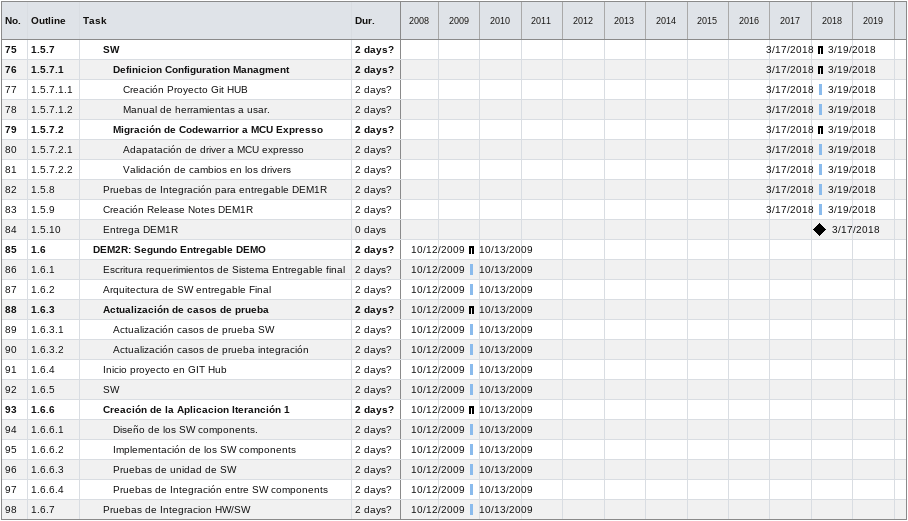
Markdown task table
| ID | WBS | Task | Duration | Start | Finish |
|---|---|---|---|---|---|
| 75 | 1.5.7 | **SW** | 2d? | 2018-03-17 | 2018-03-19 |
| 76 | 1.5.7.1 | **Definicion Configuration Managment** | 2d? | 2018-03-17 | 2018-03-19 |
| 77 | 1.5.7.1.1 | Creación Proyecto Git HUB | 2d? | 2018-03-17 | 2018-03-19 |
| 78 | 1.5.7.1.2 | Manual de herramientas a usar. | 2d? | 2018-03-17 | 2018-03-19 |
| 79 | 1.5.7.2 | **Migración de Codewarrior a MCU Expresso** | 2d? | 2018-03-17 | 2018-03-19 |
| 80 | 1.5.7.2.1 | Adapatación de driver a MCU expresso | 2d? | 2018-03-17 | 2018-03-19 |
| 81 | 1.5.7.2.2 | Validación de cambios en los drivers | 2d? | 2018-03-17 | 2018-03-19 |
| 82 | 1.5.8 | Pruebas de Integración para entregable DEM1R | 2d? | 2018-03-17 | 2018-03-19 |
| 83 | 1.5.9 | Creación Release Notes DEM1R | 2d? | 2018-03-17 | 2018-03-19 |
| 84 | 1.5.10 | Entrega DEM1R | 0d | 2018-03-17 | 2018-03-17 |
| 85 | 1.6 | **DEM2R: Segundo Entregable DEMO** | 2d? | 2009-10-12 | 2009-10-13 |
| 86 | 1.6.1 | Escritura requerimientos de Sistema Entregable final | 2d? | 2009-10-12 | 2009-10-13 |
| 87 | 1.6.2 | Arquitectura de SW entregable Final | 2d? | 2009-10-12 | 2009-10-13 |
| 88 | 1.6.3 | **Actualización de casos de prueba** | 2d? | 2009-10-12 | 2009-10-13 |
| 89 | 1.6.3.1 | Actualización casos de prueba SW | 2d? | 2009-10-12 | 2009-10-13 |
| 90 | 1.6.3.2 | Actualización casos de prueba integración | 2d? | 2009-10-12 | 2009-10-13 |
| 91 | 1.6.4 | Inicio proyecto en GIT Hub | 2d? | 2009-10-12 | 2009-10-13 |
| 92 | 1.6.5 | SW | 2d? | 2009-10-12 | 2009-10-13 |
| 93 | 1.6.6 | **Creación de la Aplicacion Iteranción 1** | 2d? | 2009-10-12 | 2009-10-13 |
| 94 | 1.6.6.1 | Diseño de los SW components. | 2d? | 2009-10-12 | 2009-10-13 |
| 95 | 1.6.6.2 | Implementación de los SW components | 2d? | 2009-10-12 | 2009-10-13 |
| 96 | 1.6.6.3 | Pruebas de unidad de SW | 2d? | 2009-10-12 | 2009-10-13 |
| 97 | 1.6.6.4 | Pruebas de Integración entre SW components | 2d? | 2009-10-12 | 2009-10-13 |
| 98 | 1.6.7 | Pruebas de Integracion HW/SW | 2d? | 2009-10-12 | 2009-10-13 |
